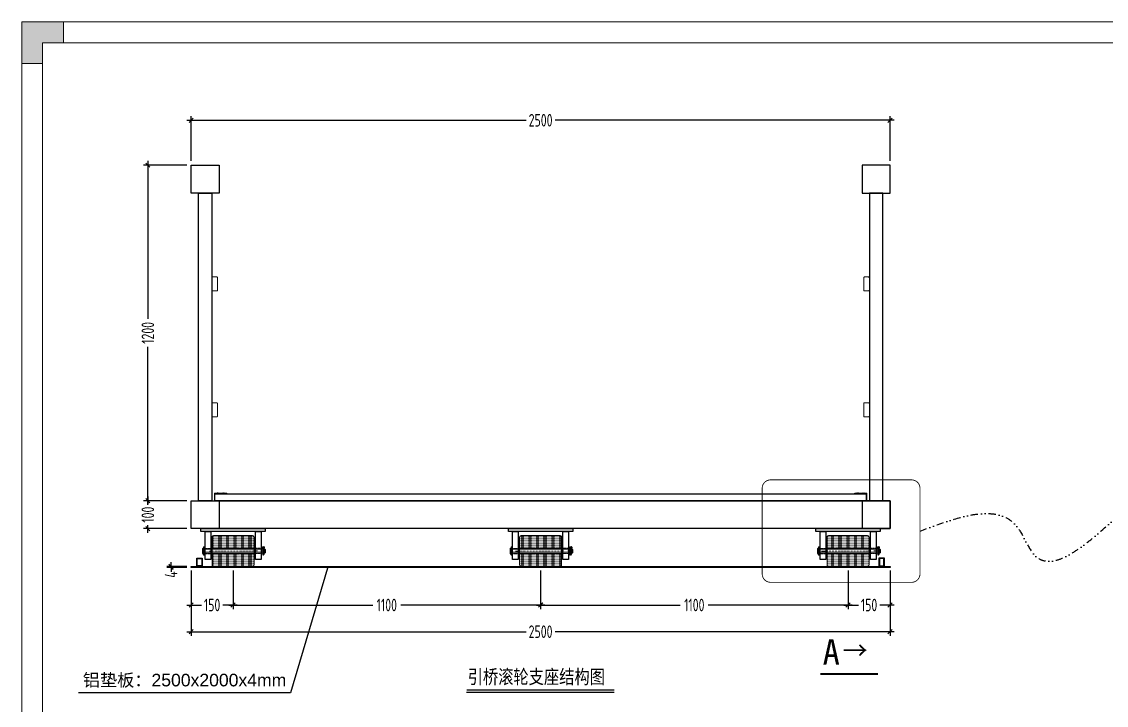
# Model space of a CAD drawing. Header units: millimetres. Extents: x 4 to 2106212, y -117026 to 198097.
# Drawn here: x 1839607 to 1843487, y 187565 to 190009 of the extents above; entities that cross this region are included whole.
import ezdxf

# ---------------------------------------------------------------- set-up
doc = ezdxf.new("R2010")
doc.units = ezdxf.units.MM
for name, pattern in [('CENTER', [0.6, 0.375, -0.075, 0.075, -0.075]), ('DASHED2', [0.375, 0.25, -0.125]), ('DIVIDEX2', [63.5, 25.4, -12.7, 0, -12.7, 0, -12.7])]:
    doc.linetypes.add(name, pattern=pattern)
for name, color, linetype in [('BS-Index symbol', 35, 'Continuous'), ('HR-dimension', 9, 'Continuous'), ('HR-Indentifier', 6, 'Continuous'), ('HR-看线', 143, 'Continuous'), ('铝横梁', 220, 'Continuous'), ('铝通', 4, 'Continuous'), ('面板', 44, 'Continuous')]:
    doc.layers.add(name, color=color, linetype=linetype)
for name, color, linetype, lineweight in [('图框', 7, 'Continuous', 13), ('型材', 7, 'Continuous', 15), ('文本', 3, 'Continuous', 13), ('文本 @ 1 (1)', 3, 'Continuous', 13)]:
    doc.layers.add(name, color=color, linetype=linetype, lineweight=lineweight)
doc.styles.add('Arial', font='arial.ttf')
doc.styles.add('hztxt', font='ros1.shx', dxfattribs={"width": 0.8, "bigfont": 'hztxt.shx'})
doc.styles.add('宋体', font='')
doc.styles.add('工程字体', font='arial.ttf', dxfattribs={"width": 0.8})
doc.styles.get('宋体').set_extended_font_data('SimSun')
doc.dimstyles.new('DIM-15', dxfattribs={"dimscale": 15, "dimtxt": 3, "dimasz": 1, "dimexe": 1, "dimexo": 1, "dimgap": 0.5, "dimtad": 0, "dimdec": 1, "dimrnd": 0.0005, "dimzin": 9, "dimdsep": 46, "dimtxsty": 'hztxt', "dimblk": 'OBLIQUE', "dimcen": 0, "dimdle": 1, "dimclrd": 9, "dimclre": 9, "dimclrt": 2, "dimazin": 2, "dimtfac": 1, "dimtdec": 1, "dimtix": 1, "dimtofl": 0, "dimtmove": 2, "dimatfit": 3, "dimfxl": 1, "dimarcsym": 2})
doc.dimstyles.new('HR-BI-DIM5', dxfattribs={"dimscale": 6, "dimtxt": 5, "dimasz": 1, "dimexe": 1, "dimexo": 1.5, "dimgap": 2, "dimtad": 1, "dimdec": 1, "dimdsep": 46, "dimtxsty": 'hztxt', "dimcen": 0, "dimdle": 1, "dimclrd": 256, "dimclre": 256, "dimclrt": 2, "dimadec": 1, "dimazin": 0, "dimtfac": 1, "dimtdec": 1, "dimtix": 1, "dimtmove": 2, "dimatfit": 3, "dimfxl": 1, "dimtfill": 1, "dimtolj": 1, "dimtzin": 0, "dimarcsym": 1})

# ---------------------------------------------------------------- blocks, each defined once
blk = doc.blocks.new('*U120')
blk.add_line((0, 0), (52.88, 0))
at = {"const_width": 0.5}
blk.add_lwpolyline([(0, 0.75), (52.88, 0.75)], dxfattribs=at)
at = {"style": '工程字体', "width": 0.8}
blk.add_attdef('图名标注', (0.42, 3), '', height=5, dxfattribs=at)
blk = doc.blocks.new('_Oblique')
at = {"color": 0, "linetype": 'ByBlock', "lineweight": -2}
blk.add_line((-0.5, -0.5), (0.5, 0.5), dxfattribs=at)
blk = doc.blocks.new('*D211')
at = {"color": 9, "lineweight": -2, "transparency": 16777216}
for p, q in [((1840363.2, 188046.4), (1840363.2, 187908.3)), ((1841463.2, 188043.4), (1841463.2, 187908.3)), ((1840348.2, 187923.3), (1840863.1, 187923.3)), ((1841478.2, 187923.3), (1840963.3, 187923.3))]:
    blk.add_line(p, q, dxfattribs=at)
at = {"layer": 'Defpoints', "color": 0, "transparency": 16777216}
for p in [(1840363.2, 188061.4), (1841463.2, 188058.4), (1841463.2, 187923.3)]:
    blk.add_point(p, dxfattribs=at)
at = {"color": 9, "lineweight": -2, "transparency": 16777216, "xscale": 15, "yscale": 15, "zscale": 15, "rotation": 180}
blk.add_blockref('_Oblique', (1840363.2, 187923.3), dxfattribs=at)
at = {"color": 9, "lineweight": -2, "transparency": 16777216, "xscale": 15, "yscale": 15, "zscale": 15}
blk.add_blockref('_Oblique', (1841463.2, 187923.3), dxfattribs=at)
at = {"color": 2, "transparency": 16777216, "insert": (1840913.2, 187923.3), "char_height": 45, "attachment_point": 5, "style": 'hztxt'}
blk.add_mtext('1100', dxfattribs=at)
blk = doc.blocks.new('*D212')
at = {"color": 9, "lineweight": -2, "transparency": 16777216}
for p, q in [((1842563.2, 188046.4), (1842563.2, 187908.3)), ((1842713.2, 188046.4), (1842713.2, 187908.3)), ((1842548.2, 187923.3), (1842600.1, 187923.3)), ((1842728.2, 187923.3), (1842676.3, 187923.3))]:
    blk.add_line(p, q, dxfattribs=at)
at = {"layer": 'Defpoints', "color": 0, "transparency": 16777216}
for p in [(1842563.2, 188061.4), (1842713.2, 188061.4), (1842713.2, 187923.3)]:
    blk.add_point(p, dxfattribs=at)
at = {"color": 9, "lineweight": -2, "transparency": 16777216, "xscale": 15, "yscale": 15, "zscale": 15, "rotation": 180}
blk.add_blockref('_Oblique', (1842563.2, 187923.3), dxfattribs=at)
at = {"color": 9, "lineweight": -2, "transparency": 16777216, "xscale": 15, "yscale": 15, "zscale": 15}
blk.add_blockref('_Oblique', (1842713.2, 187923.3), dxfattribs=at)
at = {"color": 2, "transparency": 16777216, "insert": (1842638.2, 187923.3), "char_height": 45, "attachment_point": 5, "style": 'hztxt'}
blk.add_mtext('150', dxfattribs=at)
blk = doc.blocks.new('*D213')
at = {"color": 9, "lineweight": -2, "transparency": 16777216}
for p, q in [((1840213.2, 188046.4), (1840213.2, 187908.3)), ((1840363.2, 188046.4), (1840363.2, 187908.3)), ((1840198.2, 187923.3), (1840250.1, 187923.3)), ((1840378.2, 187923.3), (1840326.3, 187923.3))]:
    blk.add_line(p, q, dxfattribs=at)
at = {"layer": 'Defpoints', "color": 0, "transparency": 16777216}
for p in [(1840213.2, 188061.4), (1840363.2, 188061.4), (1840213.2, 187923.3)]:
    blk.add_point(p, dxfattribs=at)
at = {"color": 9, "lineweight": -2, "transparency": 16777216, "xscale": 15, "yscale": 15, "zscale": 15, "rotation": 180}
blk.add_blockref('_Oblique', (1840213.2, 187923.3), dxfattribs=at)
at = {"color": 9, "lineweight": -2, "transparency": 16777216, "xscale": 15, "yscale": 15, "zscale": 15}
blk.add_blockref('_Oblique', (1840363.2, 187923.3), dxfattribs=at)
at = {"color": 2, "transparency": 16777216, "insert": (1840288.2, 187923.3), "char_height": 45, "attachment_point": 5, "style": 'hztxt'}
blk.add_mtext('150', dxfattribs=at)
blk = doc.blocks.new('*D214')
at = {"color": 9, "lineweight": -2, "transparency": 16777216}
for p, q in [((1840213.2, 188046.4), (1840213.2, 187812.9)), ((1842713.2, 188046.4), (1842713.2, 187812.9)), ((1840198.2, 187827.9), (1841411.3, 187827.9)), ((1842728.2, 187827.9), (1841515.1, 187827.9))]:
    blk.add_line(p, q, dxfattribs=at)
at = {"layer": 'Defpoints', "color": 0, "transparency": 16777216}
for p in [(1840213.2, 188061.4, 0), (1842713.2, 188061.4, 0), (1840213.2, 187827.9)]:
    blk.add_point(p, dxfattribs=at)
at = {"color": 9, "lineweight": -2, "transparency": 16777216, "xscale": 15, "yscale": 15, "zscale": 15, "rotation": 180}
blk.add_blockref('_Oblique', (1840213.2, 187827.9), dxfattribs=at)
at = {"color": 9, "lineweight": -2, "transparency": 16777216, "xscale": 15, "yscale": 15, "zscale": 15}
blk.add_blockref('_Oblique', (1842713.2, 187827.9), dxfattribs=at)
at = {"color": 2, "transparency": 16777216, "insert": (1841463.2, 187827.9), "char_height": 45, "attachment_point": 5, "style": 'hztxt'}
blk.add_mtext('2500', dxfattribs=at)
blk = doc.blocks.new('GW-TK')
at = {"layer": '图框', "linetype": 'Continuous', "lineweight": 0}
h = blk.add_hatch(color=256, dxfattribs=at)
h.dxf.hatch_style = 1
h.paths.add_polyline_path([(927183.55, 464715.01), (927183.55, 464705.01), (927188.55, 464705.01), (927188.55, 464710.01), (927193.56, 464710.01), (927193.56, 464715.01)])
blk.add_lwpolyline([(927188.55, 464705.01), (927188.55, 464710.01), (927193.56, 464710.01), (927193.56, 464715.01), (927183.55, 464715.01), (927183.55, 464705.01)], close=True, dxfattribs=at)
at = {"layer": '图框'}
for points in [[(927183.55, 464715.01), (927603.55, 464715.01), (927603.55, 464418.01), (927183.55, 464418.01)], [(927188.55, 464710.01), (927598.55, 464710.01), (927598.55, 464423.01), (927188.55, 464423.01)]]:
    blk.add_lwpolyline(points, close=True, dxfattribs=at)
blk = doc.blocks.new('Fushou')
at = {"layer": '型材'}
blk.add_lwpolyline([(320873, 174507.1, 0.414214), (320878, 174512.1), (320878, 174602.1, 0.414214), (320873, 174607.1), (320843, 174607.1, 0.414214), (320838, 174602.1), (320838, 174512.1, 0.414214), (320843, 174507.1)], format="xyb", close=True, dxfattribs=at)
at = {"layer": '型材', "elevation": 0}
blk.add_lwpolyline([(320873, 173607.1, 0.414214), (320878, 173612.1), (320878, 173702.1, 0.414214), (320873, 173707.1), (320843, 173707.1, 0.414214), (320838, 173702.1), (320838, 173612.1, 0.414214), (320843, 173607.1)], format="xyb", close=True, dxfattribs=at)
at = {"layer": '铝横梁', "color": 6}
blk.add_lwpolyline([(320742, 175207.1), (320838, 175207.1), (320838, 173007.1), (320742, 173007.1)], close=True, dxfattribs=at)
at = {"layer": '铝通'}
for points in [[(320690, 175207.1), (320690, 175407.1), (320890, 175407.1), (320890, 175207.1), (320690, 175207.1)], [(320690, 172807.1), (320690, 173007.1), (320890, 173007.1), (320890, 172807.1), (320690, 172807.1)]]:
    blk.add_lwpolyline(points, dxfattribs=at)
blk = doc.blocks.new('*D632')
at = {"color": 9, "lineweight": -2, "transparency": 16777216}
for p, q in [((1840198.3, 189656.7), (1841411.4, 189656.7)), ((1840213.3, 189511.4), (1840213.3, 189671.7)), ((1842728.3, 189656.7), (1841515.2, 189656.7)), ((1842713.3, 189511.4), (1842713.3, 189671.7))]:
    blk.add_line(p, q, dxfattribs=at)
at = {"layer": 'Defpoints', "color": 0, "transparency": 16777216}
for p in [(1840213.3, 189656.7), (1840213.3, 189496.4, 0), (1842713.3, 189496.4, 0)]:
    blk.add_point(p, dxfattribs=at)
at = {"color": 9, "lineweight": -2, "transparency": 16777216, "xscale": 15, "yscale": 15, "zscale": 15, "rotation": 180}
blk.add_blockref('_Oblique', (1840213.3, 189656.7), dxfattribs=at)
at = {"color": 9, "lineweight": -2, "transparency": 16777216, "xscale": 15, "yscale": 15, "zscale": 15}
blk.add_blockref('_Oblique', (1842713.3, 189656.7), dxfattribs=at)
at = {"color": 2, "transparency": 16777216, "insert": (1841463.3, 189656.7), "char_height": 45, "attachment_point": 5, "style": 'hztxt'}
blk.add_mtext('2500', dxfattribs=at)
blk = doc.blocks.new('*D633')
at = {"color": 9, "lineweight": -2, "transparency": 16777216}
for p, q in [((1840198.3, 189496.4), (1840043.4, 189496.4)), ((1840058.4, 189511.4), (1840058.4, 188946.5)), ((1840058.4, 188281.4), (1840058.4, 188846.3)), ((1840198.3, 188296.4), (1840043.4, 188296.4))]:
    blk.add_line(p, q, dxfattribs=at)
at = {"layer": 'Defpoints', "color": 0, "transparency": 16777216}
for p in [(1840213.3, 189496.4, 0), (1840058.4, 188296.4), (1840213.3, 188296.4, 0)]:
    blk.add_point(p, dxfattribs=at)
at = {"color": 9, "lineweight": -2, "transparency": 16777216, "xscale": 15, "yscale": 15, "zscale": 15}
for p, rotation in [((1840058.4, 189496.4), 90), ((1840058.4, 188296.4), 270)]:
    blk.add_blockref('_Oblique', p, dxfattribs=dict(at, rotation=rotation))
at = {"color": 2, "transparency": 16777216, "insert": (1840058.4, 188896.4), "char_height": 45, "attachment_point": 5, "rotation": 90, "style": 'hztxt'}
blk.add_mtext('1200', dxfattribs=at)
blk = doc.blocks.new('*D634')
at = {"color": 9, "lineweight": -2, "transparency": 16777216}
for p, q in [((1840198.3, 188296.4), (1840043.4, 188296.4)), ((1840058.4, 188311.4), (1840058.4, 188284.5)), ((1840198.3, 188196.4), (1840043.4, 188196.4)), ((1840058.4, 188181.4), (1840058.4, 188208.3))]:
    blk.add_line(p, q, dxfattribs=at)
at = {"layer": 'Defpoints', "color": 0, "transparency": 16777216}
for p in [(1840213.3, 188296.4, 0), (1840058.4, 188196.4), (1840213.3, 188196.4, 0)]:
    blk.add_point(p, dxfattribs=at)
at = {"color": 9, "lineweight": -2, "transparency": 16777216, "xscale": 15, "yscale": 15, "zscale": 15}
for p, rotation in [((1840058.4, 188296.4), 90), ((1840058.4, 188196.4), 270)]:
    blk.add_blockref('_Oblique', p, dxfattribs=dict(at, rotation=rotation))
at = {"color": 2, "transparency": 16777216, "insert": (1840058.4, 188246.4), "char_height": 45, "attachment_point": 5, "rotation": 90, "style": 'hztxt'}
blk.add_mtext('100', dxfattribs=at)
blk = doc.blocks.new('A$C0ed95738')
at = {"layer": '图框'}
h = blk.add_hatch(color=256, dxfattribs=at)
h.paths.add_polyline_path([(75, -63.5), (-75, -63.5), (-75, -65.6), (75, -65.6)])
h.paths.add_polyline_path([(75, -44.4), (-75, -44.4), (-75, -46.5), (75, -46.5)])
at = {"layer": '图框', "color": 1, "linetype": 'CENTER', "ltscale": 0.5}
blk.add_line((-79.9, -55), (79.2, -55), dxfattribs=at)
at = {"layer": '图框', "linetype": 'DASHED2', "ltscale": 0.5}
for p, q in [((-75, -44.4), (75, -44.4)), ((-75, -46.5), (75, -46.5)), ((-75, -63.5), (75, -63.5)), ((-75, -65.6), (75, -65.6))]:
    blk.add_line(p, q, dxfattribs=at)
at = {"layer": '图框'}
blk.add_lwpolyline([(-70, 0), (70, 0, -0.414214), (75, -5), (75, -105, -0.414214), (70, -110), (-70, -110, -0.414214), (-75, -105), (-75, -5, -0.414214)], format="xyb", close=True, dxfattribs=at)
blk = doc.blocks.new('A$C3ad6133d')
at = {"color": 7, "linetype": 'Continuous', "lineweight": 15}
for p, q in [((-3.7, 24), (-3.7, -16)), ((-3.7, 24), (0, 24)), ((3.7, 30.4), (0, 30.4)), ((0, -16), (0, 30.4)), ((3.7, -16), (3.7, 30.4))]:
    blk.add_line(p, q, dxfattribs=at)
at = {"color": 8, "linetype": 'Continuous', "lineweight": 15}
for p, q in [((-4.9, -18.6), (-2.4, -21.4)), ((-3.7, -16), (3.7, -16)), ((4.9, -18.6), (2.4, -21.4))]:
    blk.add_line(p, q, dxfattribs=at)
at = {"color": 7, "linetype": 'Continuous', "lineweight": 15}
for centre, radius, start, end in [((0, -24.1), 7.35, 131.31782, 48.68218), ((-7.1, -16), 3.47, 311.31782, 0), ((0, -24.1), 3.67, 131.31782, 48.68218), ((-7.1, -16), 7.14, 311.31782, 0), ((7.1, -16), 7.14, 180, 228.68218), ((7.1, -16), 3.47, 180, 228.68218)]:
    blk.add_arc(centre, radius, start, end, dxfattribs=at)
blk = doc.blocks.new('A$C1a92a842')
h = blk.add_hatch()
h.set_pattern_fill('ACAD_ISO07W100', color=256)
h.paths.add_polyline_path([(150, -60, 0.414214), (140, -50), (-140, -50, 0.414214), (-150, -60), (-150, -138.7), (150, -138.7)])
h.paths.add_polyline_path([(150, -181.3), (-150, -181.3), (-150, -260, 0.414214), (-140, -270), (140, -270, 0.414214), (150, -260)])
at = {"color": 4}
for p, q in [((-218, -143.5), (-218, -176.5)), ((-211, -143.5), (-211, -176.5)), ((-211, -144), (225, -144)), ((229, -148), (225, -144)), ((229, -148), (229, -172)), ((225, -176), (-211, -176)), ((225, -176), (229, -172))]:
    blk.add_line(p, q, dxfattribs=at)
at = {"linetype": 'DASHED2'}
for p, q in [((-200, -143), (-160, -143)), ((200, -143), (160, -143)), ((-200, -177), (-160, -177)), ((200, -177), (160, -177))]:
    blk.add_line(p, q, dxfattribs=at)
at = {"color": 1, "linetype": 'CENTER', "ltscale": 0.16}
for p, q in [((-220, -160), (-150, -160)), ((215, -160), (145, -160))]:
    blk.add_line(p, q, dxfattribs=at)
for points in [[(-230, 0), (230, 0), (230, -20), (-230, -20)], [(-200, -20), (-160, -20), (-160, -220), (-200, -220)], [(160, -20), (200, -20), (200, -220), (160, -220)]]:
    blk.add_lwpolyline(points, close=True)
at = {"color": 4}
blk.add_circle((218, -160), 4.5, dxfattribs=at)
for centre, start, end in [((-214.5, -143.5), 0, 180), ((-214.5, -176.5), 180, 0)]:
    blk.add_arc(centre, 3.5, start, end, dxfattribs=at)
at = {"layer": '图框', "color": 1, "linetype": 'CENTER', "ltscale": 0.1}
for p, q in [((218, -154.5), (218, -165.5)), ((212.5, -160), (223.5, -160))]:
    blk.add_line(p, q, dxfattribs=at)
at = {"layer": '图框', "color": 4}
blk.add_line((225, -144), (225, -176), dxfattribs=at)
for points in [[(-205, -130), (-211, -130), (-211, -190), (-205, -190)], [(200, -130), (206, -130), (206, -190), (200, -190)]]:
    blk.add_lwpolyline(points, close=True, dxfattribs=at)
at = {"layer": 'HR-dimension', "xscale": 2, "yscale": 2, "zscale": 2}
blk.add_blockref('A$C0ed95738', (0, -50), dxfattribs=at)
at = {"layer": 'HR-dimension', "rotation": 180}
blk.add_blockref('A$C3ad6133d', (218, -160), dxfattribs=at)
blk = doc.blocks.new('*U636')
at = {"layer": 'HR-Indentifier', "xscale": 0.5, "yscale": 0.5, "zscale": 0.5}
blk.add_blockref('A$C1a92a842', (0, 67.5), dxfattribs=at)
blk = doc.blocks.new('*U637')
at = {"color": 0, "linetype": 'ByBlock', "lineweight": -2, "transparency": 16777216}
for p in [(0, 0), (1100, 0), (2200, 0)]:
    blk.add_blockref('*U636', p, dxfattribs=at)
blk = doc.blocks.new('*D638')
at = {"color": 9, "lineweight": -2, "transparency": 16777216}
for p, q in [((1841463.1, 188046.4), (1841463.1, 187908.3)), ((1842563.1, 188046.4), (1842563.1, 187908.3)), ((1841448.1, 187923.3), (1841963, 187923.3)), ((1842578.1, 187923.3), (1842063.2, 187923.3))]:
    blk.add_line(p, q, dxfattribs=at)
at = {"layer": 'Defpoints', "color": 0, "transparency": 16777216}
for p in [(1841463.1, 188061.4, 0), (1842563.1, 188061.4, 0), (1842563.1, 187923.3)]:
    blk.add_point(p, dxfattribs=at)
at = {"color": 9, "lineweight": -2, "transparency": 16777216, "xscale": 15, "yscale": 15, "zscale": 15, "rotation": 180}
blk.add_blockref('_Oblique', (1841463.1, 187923.3), dxfattribs=at)
at = {"color": 9, "lineweight": -2, "transparency": 16777216, "xscale": 15, "yscale": 15, "zscale": 15}
blk.add_blockref('_Oblique', (1842563.1, 187923.3), dxfattribs=at)
at = {"color": 2, "transparency": 16777216, "insert": (1842013.1, 187923.3), "char_height": 45, "attachment_point": 5, "style": 'hztxt'}
blk.add_mtext('1100', dxfattribs=at)
blk = doc.blocks.new('*D2390')
at = {"color": 9, "lineweight": -2, "transparency": 16777216}
for p, q in [((1840198.3, 188061.4), (1840126.5, 188061.4)), ((1840198.3, 188057.4), (1840126.5, 188057.4)), ((1840141.5, 188061.4), (1840141.5, 188076.4)), ((1840141.5, 188057.4), (1840141.5, 188042.4))]:
    blk.add_line(p, q, dxfattribs=at)
at = {"layer": 'Defpoints', "color": 0, "transparency": 16777216}
for p in [(1840141.5, 188057.4), (1840213.3, 188061.4, 0), (1840213.3, 188057.4, 0)]:
    blk.add_point(p, dxfattribs=at)
at = {"color": 9, "lineweight": -2, "transparency": 16777216, "xscale": 15, "yscale": 15, "zscale": 15}
for p, rotation in [((1840141.5, 188061.4), 270), ((1840141.5, 188057.4), 90)]:
    blk.add_blockref('_Oblique', p, dxfattribs=dict(at, rotation=rotation))
at = {"color": 2, "transparency": 16777216, "insert": (1840141.5, 188032.3), "char_height": 45, "attachment_point": 5, "rotation": 90, "style": 'hztxt'}
blk.add_mtext('4', dxfattribs=at)
blk = doc.blocks.new('*U2391')
for points in [[(-1230.1, -13), (-1230.1, 17), (-1210.1, 17), (-1210.1, -13), (-1230.1, -13)], [(1229.9, -13), (1229.9, 17), (1209.9, 17), (1209.9, -13), (1229.9, -13)]]:
    blk.add_lwpolyline(points)
for points in [[(-1228.1, -11), (-1228.1, 15), (-1212.1, 15), (-1212.1, -11)], [(1227.9, -11), (1227.9, 15), (1211.9, 15), (1211.9, -11)]]:
    blk.add_lwpolyline(points, close=True)
at = {"layer": 'HR-看线'}
blk.add_lwpolyline([(1250, -13), (1250, -17), (-1250, -17), (-1250, -13)], close=True, dxfattribs=at)
blk = doc.blocks.new('*U2392')
at = {"color": 0, "linetype": 'ByBlock', "lineweight": -2, "transparency": 16777216}
blk.add_blockref('*U2391', (0, 0), dxfattribs=at)

msp = doc.modelspace()

# ---------------------------------------------------------------- linework, layer by layer
at = {"elevation": 0.0003}
msp.add_lwpolyline([(1840213.3116, 188296.3804), (1842713.3236, 188296.3804), (1842713.3236, 188196.3804), (1840213.3116, 188196.3804)], close=True, dxfattribs=at)
at = {"layer": 'BS-Index symbol', "color": 1, "linetype": 'DIVIDEX2', "const_width": 3, "flags": 128}
msp.add_lwpolyline([(1842286.0093, 188370.7718), (1842790.4726, 188370.7718, -0.414213562), (1842820.4726, 188340.7718), (1842820.4726, 188034.4635, -0.414213562), (1842790.4726, 188004.4635), (1842286.0093, 188004.4635, -0.414213562), (1842256.0093, 188034.4635), (1842256.0093, 188340.7718, -0.414213562)], format="xyb", close=True, dxfattribs=at)
at = {"layer": 'BS-Index symbol', "color": 1, "linetype": 'DIVIDEX2'}
msp.add_spline([(1842820.4726, 188187.6176), (1843167.4063, 188203.1734), (1843228.0966, 188104.1454), (1843552.6433, 188264.5315)], degree=3, dxfattribs=at)
at = {"layer": '图框', "color": 3, "const_width": 7.5}
msp.add_lwpolyline([(1842463.352, 187676.695), (1842670.3547, 187676.695)], dxfattribs=at)
at = {"layer": '型材', "color": 4, "elevation": -0.0003}
for points in [[(1840307.2629, 188324.429, 0.414213612), (1840306.6972, 188324.429), (1840305.7658, 188323.4976, -0.198912395), (1840305.483, 188323.3804), (1840297.3114, 188323.3804, 0.414213562), (1840296.3114, 188322.3804), (1840296.3114, 188299.8804, 0.414213562), (1840296.8114, 188299.3804), (1840297.8114, 188299.3804, 0.414213562), (1840298.3114, 188299.8804), (1840298.3114, 188321.3804), (1840341.0114, 188321.3804, 0.665644125), (1840341.225, 188321.8911, 0.200736682), (1840337.6648, 188323.3804), (1840332.1398, 188323.3804, -0.198912395), (1840331.857, 188323.4976), (1840330.9256, 188324.429, 0.414213612), (1840330.3599, 188324.429), (1840329.5942, 188323.6633, -0.414213624), (1840329.0285, 188323.6633), (1840328.2629, 188324.429, 0.414213612), (1840327.6972, 188324.429), (1840326.7658, 188323.4976, -0.198912395), (1840326.483, 188323.3804), (1840311.1398, 188323.3804, -0.198912395), (1840310.857, 188323.4976), (1840309.9256, 188324.429, 0.414213612), (1840309.3599, 188324.429), (1840308.5942, 188323.6633, -0.414213624), (1840308.0285, 188323.6633)], [(1842619.3719, 188324.429, -0.414213612), (1842619.9376, 188324.429), (1842620.869, 188323.4976, 0.198912395), (1842621.1518, 188323.3804), (1842629.3234, 188323.3804, -0.414213562), (1842630.3234, 188322.3804), (1842630.3234, 188299.8804, -0.414213562), (1842629.8234, 188299.3804), (1842628.8234, 188299.3804, -0.414213562), (1842628.3234, 188299.8804), (1842628.3234, 188321.3804), (1842585.6234, 188321.3804, -0.665644125), (1842585.4098, 188321.8911, -0.200736682), (1842588.97, 188323.3804), (1842594.495, 188323.3804, 0.198912395), (1842594.7778, 188323.4976), (1842595.7092, 188324.429, -0.414213612), (1842596.2749, 188324.429), (1842597.0405, 188323.6633, 0.414213624), (1842597.6062, 188323.6633), (1842598.3719, 188324.429, -0.414213612), (1842598.9376, 188324.429), (1842599.869, 188323.4976, 0.198912395), (1842600.1518, 188323.3804), (1842615.495, 188323.3804, 0.198912395), (1842615.7778, 188323.4976), (1842616.7092, 188324.429, -0.414213612), (1842617.2749, 188324.429), (1842618.0405, 188323.6633, 0.414213624), (1842618.6062, 188323.6633)]]:
    msp.add_lwpolyline(points, format="xyb", close=True, dxfattribs=at)
at = {"layer": '面板', "elevation": -0.0003}
msp.add_lwpolyline([(1840298.3114, 188296.3804), (1840298.3114, 188321.3804), (1842628.3234, 188321.3804), (1842628.3234, 188296.3804)], close=True, dxfattribs=at)

# ---------------------------------------------------------------- block references
at = {"color": 7, "yscale": 0.5, "zscale": 0.5}
for p, xscale in [((1679868.3069, 101792.8072, 0.0003), 0.5), ((2003058.3283, 101792.8072, 0.0003), -0.5)]:
    msp.add_blockref('Fushou', p, dxfattribs=dict(at, xscale=xscale))
for name, p in [('*U637', (1840363.2116, 188128.8804, 0.0003)), ('*U2392', (1841463.3116, 188074.3804, 0.0003))]:
    msp.add_blockref(name, p)
at = {"xscale": 10, "yscale": 10, "zscale": 10}
msp.add_blockref('*U120', (1841198.2466, 187611.769), dxfattribs=at).add_auto_attribs({'图名标注': '引桥滚轮支座结构图'})
at = {"layer": '文本', "xscale": 15, "yscale": 15, "zscale": 15}
msp.add_blockref('GW-TK', (-12068146.1838, -6780716.0096), dxfattribs=at)

# ---------------------------------------------------------------- texts
at = {"layer": '图框', "color": 3, "insert": (1842632.8823, 187793.5143), "char_height": 65.625, "width": 1477.271835, "attachment_point": 3, "style": '宋体'}
msp.add_mtext('→', dxfattribs=at)
at = {"layer": '文本', "style": 'Arial'}
msp.add_text('铝垫板：2500x2000x4mm', height=45, dxfattribs=at).set_placement((1839825.8395, 187632.3869))
at = {"layer": '文本 @ 1 (1)', "style": '宋体'}
msp.add_text('A', height=90, dxfattribs=at).set_placement((1842472.3644, 187710.5115))

# ---------------------------------------------------------------- dimensions: what is measured, and where the dimension line sits
for base, p1, p2, picture, middle in [((1840213.3116, 189656.7467), (1842713.3236, 189496.3785, 0.0003), (1840213.3116, 189496.3785, 0.0003), '*D632', (1841463.3176, 189656.7467)), ((1840213.2359, 187923.3076, 0.0003), (1840363.2116, 188061.3804, 0.0003), (1840213.2359, 188061.3804, 0.0003), '*D213', (1840288.2238, 187923.3076, 0.0003)), ((1840213.2359, 187827.8835), (1842713.2359, 188061.3804, 0.0003), (1840213.2359, 188061.3804, 0.0003), '*D214', (1841463.2359, 187827.8835)), ((1841463.2116, 187923.3076, 0.0003), (1840363.2116, 188061.3804, 0.0003), (1841463.2116, 188058.3804, 0.0003), '*D211', (1840913.2116, 187923.3076, 0.0003)), ((1842563.1116, 187923.3076), (1841463.1116, 188061.3804, 0.0003), (1842563.1116, 188061.3804, 0.0003), '*D638', (1842013.1116, 187923.3076)), ((1842713.2359, 187923.3076, 0.0003), (1842563.2116, 188061.3804, 0.0003), (1842713.2359, 188061.3804, 0.0003), '*D212', (1842638.2238, 187923.3076, 0.0003))]:
    dim = msp.add_linear_dim(base=base, p1=p1, p2=p2, dimstyle='DIM-15')
    dim.commit()
    dim.dimension.update_dxf_attribs({"geometry": picture, "text_midpoint": middle})
for base, p1, p2, picture, middle in [((1840058.3916, 188296.3804), (1840213.3116, 189496.3785, 0.0003), (1840213.3116, 188296.3804, 0.0003), '*D633', (1840058.3916, 188896.3795)), ((1840058.3916, 188196.3804), (1840213.3116, 188296.3804, 0.0003), (1840213.3116, 188196.3804, 0.0003), '*D634', (1840058.3916, 188246.3804))]:
    dim = msp.add_linear_dim(base=base, p1=p1, p2=p2, angle=90, dimstyle='DIM-15')
    dim.commit()
    dim.dimension.update_dxf_attribs({"geometry": picture, "text_midpoint": middle})
dim = msp.add_linear_dim(base=(1840141.4628, 188057.3804), p1=(1840213.3116, 188061.3804, 0.0003), p2=(1840213.3116, 188057.3804, 0.0003), angle=90, dimstyle='DIM-15')
dim.commit()
dim.dimension.update_dxf_attribs({"geometry": '*D2390', "text_midpoint": (1840141.4628, 188032.2931), "dimtype": 160})

# ---------------------------------------------------------------- leaders
at = {"layer": 'HR-dimension'}
msp.add_leader([(1840701.3771, 188055.3804), (1840568.8455, 187609.2208), (1839810.0122, 187609.2208)], dimstyle='HR-BI-DIM5', override={"dimasz": 3, "dimgap": 2, "dimtad": 0}, dxfattribs=at)

doc.saveas('drawing.dxf')
